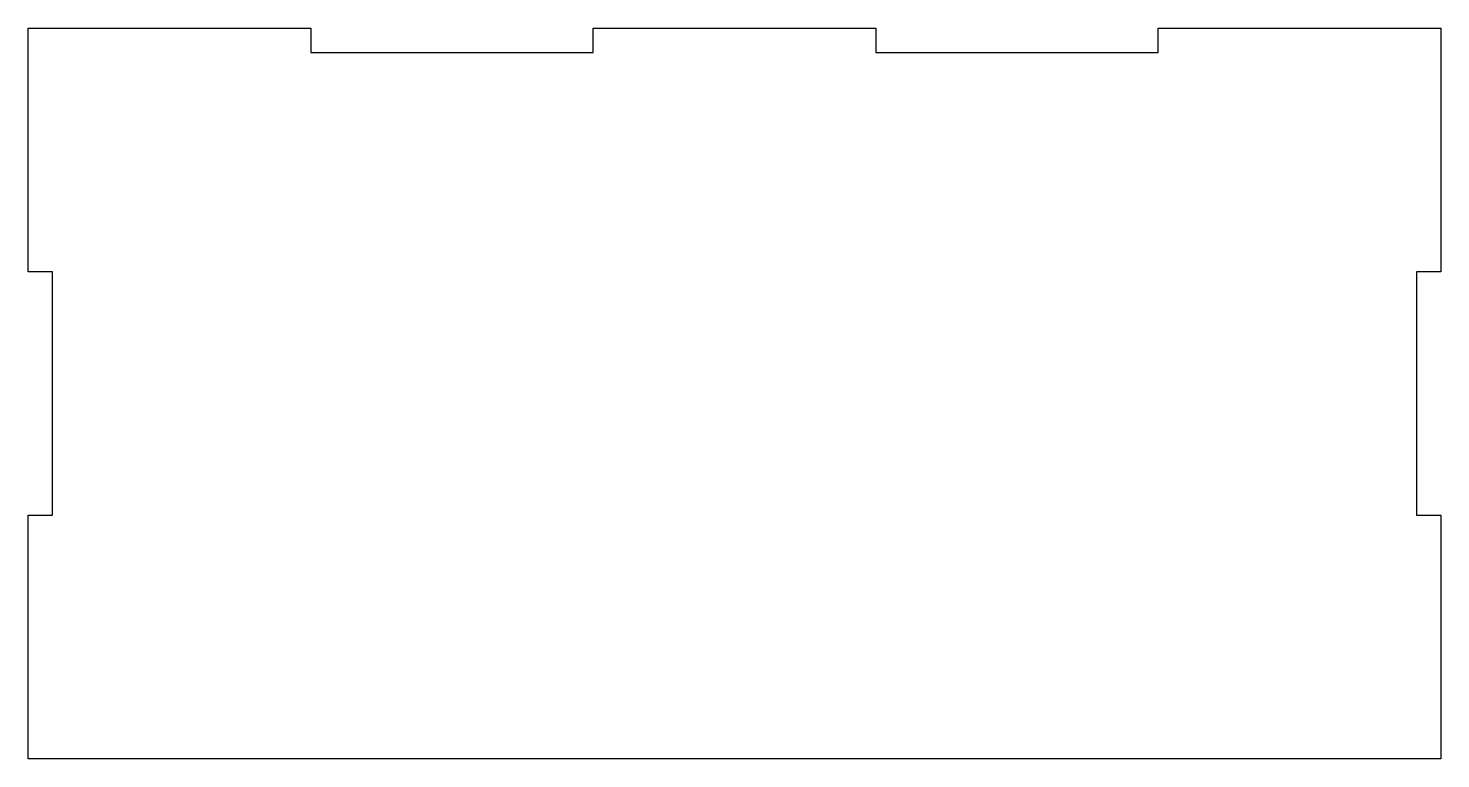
# Model space of a CAD drawing. Header units: millimetres. Extents: x -174 to 0, y 80 to 170.
import ezdxf

# ---------------------------------------------------------------- set-up
doc = ezdxf.new("R2010")
doc.units = ezdxf.units.MM
doc.layers.get('0').update_dxf_attribs({"linetype": 'CONTINUOUS'})

msp = doc.modelspace()

# ---------------------------------------------------------------- linework, layer by layer
msp.add_lwpolyline([(-174, 140), (-174, 170), (-139.2, 170), (-139.2, 167), (-104.4, 167), (-104.4, 170), (-69.6, 170), (-69.6, 167), (-34.8, 167), (-34.8, 170), (0, 170), (0, 140), (-3, 140), (-3, 110), (0, 110), (0, 80), (-174, 80), (-174, 110), (-171, 110), (-171, 140)], close=True)

doc.saveas('drawing.dxf')
